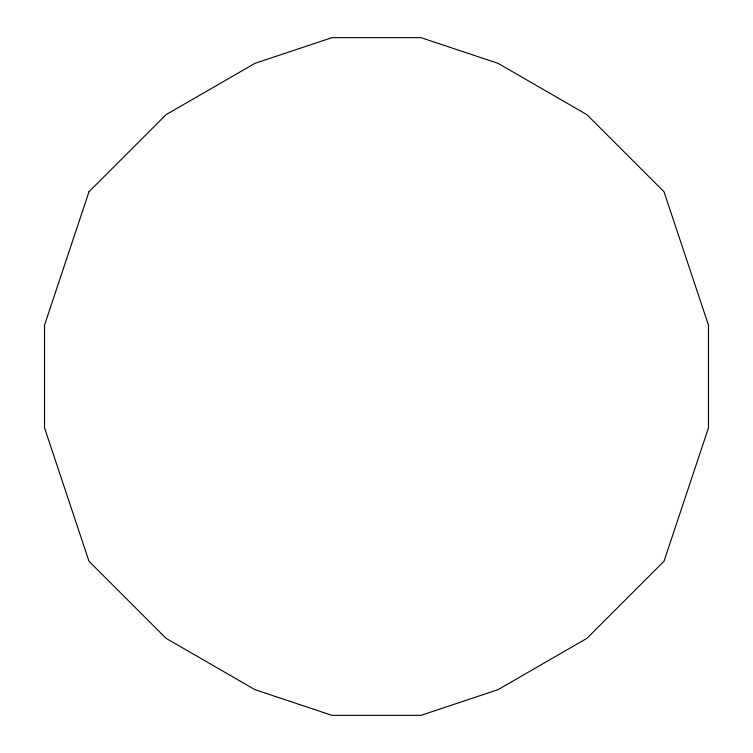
<?xml version="1.0" encoding="UTF-8"?>
<svg xmlns="http://www.w3.org/2000/svg" width="753" height="753" viewBox="0 0 753 753"><rect width="100%" height="100%" fill="white"/><g stroke="black" fill="none" stroke-linecap="round" stroke-linejoin="round"><path stroke-width="1.13" d="M89.005 191.714L44.531 325.145L44.531 427.855L89.005 561.286L166.037 638.318L254.994 689.673L332.026 715.35L420.974 715.35L498.006 689.673L586.964 638.318L663.995 561.286L708.469 427.855L708.469 325.145L663.995 191.714L586.964 114.682L498.006 63.327L420.974 37.65L332.026 37.65L254.994 63.327L166.037 114.682L89.005 191.714"/></g></svg>
